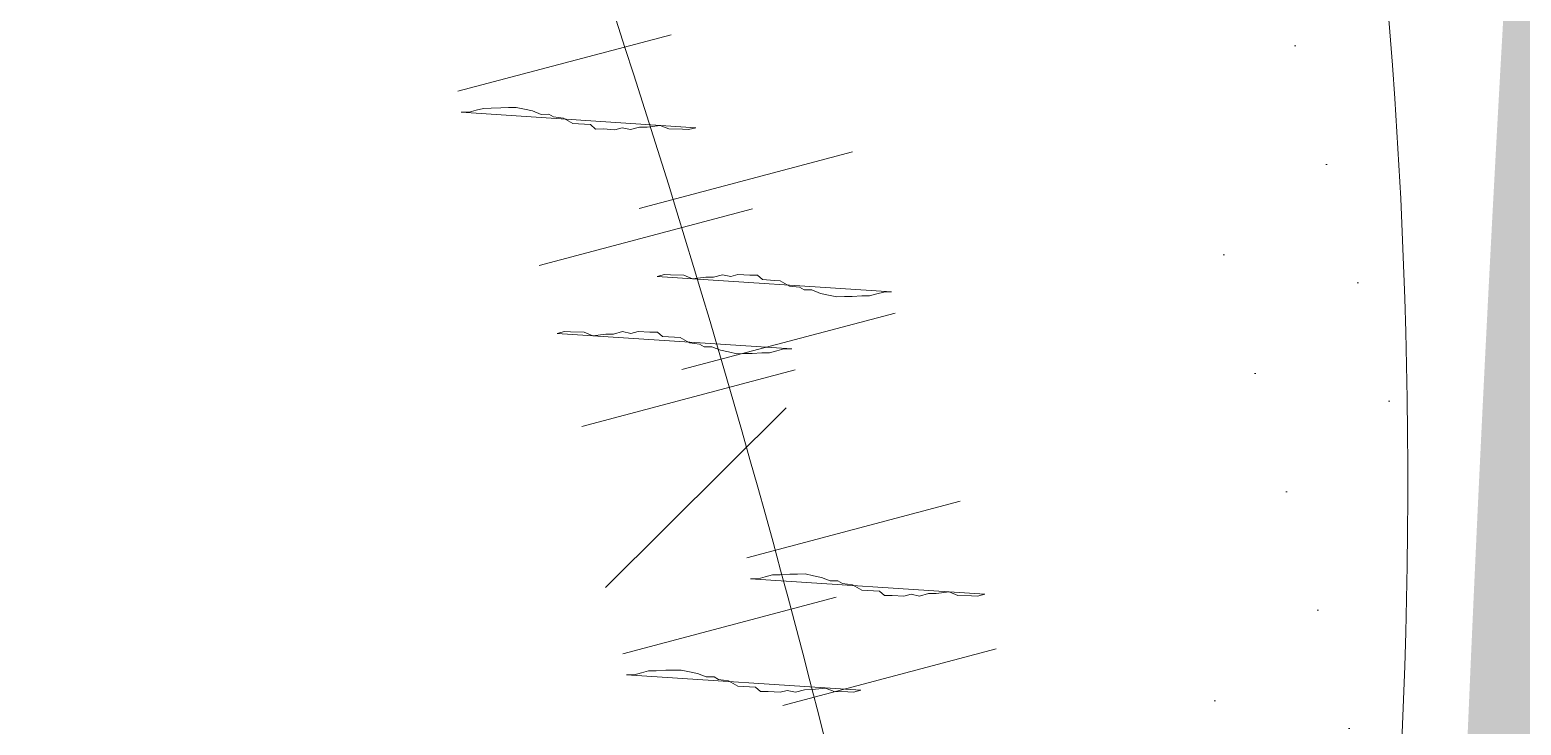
# Model space of a CAD drawing. Extents: x 164940 to 3842273, y 640355 to 1124023.
# Drawn here: x 3657058.3 to 3657194.4, y 1099598.1 to 1099661.5 of the extents above; entities that cross this region are included whole.
import ezdxf

# ---------------------------------------------------------------- set-up
doc = ezdxf.new("R2010")
doc.units = 0
doc.header["$LTSCALE"] = 1000
doc.header["$MEASUREMENT"] = 0
doc.layers.add('-家具', color=33, linetype='Continuous', lineweight=9)

# ---------------------------------------------------------------- blocks, each defined once
blk = doc.blocks.new('A$C6CBF3060')
h = blk.add_hatch()
h.set_pattern_fill('DOTS', color=8, scale=335.2800000195158, angle=-90.00000000000001, style=0)
h.set_pattern_definition([(270, (30849.11753504153, -17862.99907829171), (20.95500000121973, -10.47750000060987), [0, -20.95500000121974])])
edge = h.paths.add_edge_path()
edge.add_spline(control_points=[(3620.032944355196, 1020.167978249578), (3621.856950601301, 1029.223950294458), (3623.640356767137, 1038.254456721312), (3629.075648781851, 1066.661334569191), (3632.509525532267, 1085.952194047979), (3638.452392537998, 1124.35439882104), (3640.907859724044, 1143.394177388276), (3645.504487169259, 1187.965857300234), (3647.380020918004, 1213.570567535007), (3652.138734003369, 1291.274453085276), (3654.163834771207, 1344.379333391011), (3661.075878760414, 1425.081640880471), (3664.018153472578, 1452.133973591473), (3670.094233668715, 1492.753120009336), (3672.397098293724, 1506.299475706379), (3677.679535390045, 1533.370511049969), (3680.683231559953, 1546.95785375061), (3688.042565591692, 1576.433232332645), (3692.477545640613, 1592.158136530725), (3700.184732509224, 1618.288209221257), (3703.394472055632, 1628.838867633007), (3706.570199849586, 1639.277341819994)], knot_values=[0.007594318894714291, 0.007594318894714291, 0.007594318894714291, 0.007594318894714291, 1.009331685129112, 1.009331685129112, 3.166903830014817, 3.166903830014817, 5.324475974900523, 5.324475974900523, 8.146713981276132, 8.146713981276132, 13.78698518195698, 13.78698518195698, 16.6071207822974, 16.6071207822974, 18.01718858246761, 18.01718858246761, 19.42725638263783, 19.42725638263783, 21.11840045899928, 21.11840045899928, 22.2881602581128, 22.2881602581128, 22.2881602581128, 22.2881602581128], degree=3, periodic=0)
edge.add_ellipse((1789.99904669042, 2201.081587384349), major_axis=(1412.244489359957, 1412.244489359956), ratio=0.9999999999999818, start_angle=-61.33743676422674, end_angle=-48.55714826964773)
edge.add_ellipse((1789.99904669042, 1953.25083809936), major_axis=(1412.24448935993, -1412.24448935993), ratio=0.9999999999999886, start_angle=48.5571482696466, end_angle=61.33743676426361)
edge.add_spline(control_points=[(3706.570199849455, 2515.055083664098), (3703.394472055566, 2525.493557850958), (3700.184732509093, 2536.044216262839), (3692.477545640737, 2562.174288952727), (3688.042565592012, 2577.899193150166), (3680.683231560659, 2607.374571730539), (3677.679535390882, 2620.961914430154), (3672.397098294947, 2648.032949771052), (3670.094233670054, 2661.579305466817), (3664.018153474113, 2702.198451881093), (3661.075878761818, 2729.250784589662), (3655.986670472266, 2788.670379265524), (3654.145087228251, 2820.934697647885), (3652.42359686167, 2852.807937005808)], knot_values=[0.007594318904541566, 0.007594318904541566, 0.007594318904541566, 0.007594318904541566, 1.177354118008585, 1.177354118008585, 2.868498194319651, 2.868498194319651, 4.278565994361959, 4.278565994361959, 5.688633794404266, 5.688633794404266, 8.508769394488882, 8.508769394488882, 11.91787256770212, 11.91787256770212, 11.91787256770212, 11.91787256770212], degree=3, periodic=0)
edge.add_ellipse((3646.657623284387, 2875.236412280854), major_axis=(16.37502602226822, 16.37502602226821), ratio=0.9999999999995668, start_angle=225.8035234418923, end_angle=239.417541532368, ccw=False)
edge.add_ellipse((3511.087514728119, 3239.193560838379), major_axis=(290.1065513937293, 290.1065513937293), ratio=0.9999999999994234, start_angle=234.5429178462428, end_angle=244.3434878472222, ccw=False)
edge.add_ellipse((4291.384683319397, 2715.78940374251), major_axis=(510.6161812649055, -510.6161812649058), ratio=0.9999999999999988, start_angle=215.5301837112753, end_angle=236.2784491778619)
edge.add_ellipse((8058.381468311782, 2243.98490320702), major_axis=(3173.045961291781, -3173.045961291782), ratio=1, start_angle=220.7753203818918, end_angle=231.6420249032678)
edge.add_ellipse((4599.337569821713, 1341.637200631933), major_axis=(756.0877006785541, 756.0877006785539), ratio=0.9999999999999949, start_angle=113.9930274311128, end_angle=139.4777875760855)
edge.add_ellipse((3519.680850986653, 1232.139841819859), major_axis=(20.77520892349397, -20.77520892349398), ratio=0.9999999999998891, start_angle=29.349690518414718, end_angle=107.31395154978779, ccw=False)
edge.add_ellipse((3261.400831811123, 1475.541992198378), major_axis=(269.5263520561113, -269.5263520561115), ratio=0.9999999999999979, start_angle=326.06965526290503, end_angle=363.74867896470926, ccw=False)
edge.add_ellipse((2985.936513544038, 1255.583835869416), major_axis=(269.5447157602681, 269.5447157602681), ratio=0.9999999999729832, start_angle=289.4364312615882, end_angle=291.1525348597326, ccw=False)
edge.add_ellipse((3270.637057203829, -411.6684627259383), major_axis=(1063.437138938921, 1063.437138938921), ratio=0.9999999999999937, start_angle=35.30528515153998, end_angle=42.74492259143477, ccw=False)
edge.add_ellipse((3474.324288661912, 860.0126218386868), major_axis=(153.1024992137935, -153.1024992137935), ratio=0.999999999999859, start_angle=92.70420918075928, end_angle=121.7648417998393, ccw=False)
edge = h.paths.add_edge_path()
edge.add_ellipse((3560.315809361586, 903.7363475695056), major_axis=(59.62128638761727, 59.62128638761727), ratio=0.9999999999999157, start_angle=248.1334738211491, end_angle=277.7178630449272)
edge.add_ellipse((3511.524035592221, 931.7299106341088), major_axis=(99.19644208316629, 99.19644208316625), ratio=0.9999999999997502, start_angle=-79.30676778778508, end_angle=-64.31921627686972)
edge.add_ellipse((3386.72601415019, 2442.541419907149), major_axis=(1116.038544759257, -1116.038544759258), ratio=0.9999999999999984, start_angle=303.32411686118166, end_angle=324.37804893725087, ccw=False)
edge.add_spline(control_points=[(3067.313977831232, 896.8829783906913), (3067.116512627828, 894.6964287364499), (3066.26218761129, 885.1096334103167), (3065.674442368967, 875.0971932240427), (3064.819310103077, 865.6985716819399)], knot_values=[0, 0, 0, 0, 0.2418033642713523, 1.052830296575082, 1.052830296575082, 1.052830296575082, 1.052830296575082], degree=3, periodic=0)
edge.add_ellipse((3026.907071228037, 868.9988679855887), major_axis=(26.90938323527025, 26.90938323527025), ratio=0.999999999999919, start_angle=238.7767705824798, end_angle=310.27284356007203, ccw=False)
edge.add_ellipse((3357.089655062053, 4875.541364723143), major_axis=(2868.190797183438, -2868.190797183439), ratio=0.9999999999999991, start_angle=310.4593117003497, end_angle=318.3404531218047)
edge = h.paths.add_edge_path()
edge.add_ellipse((3560.315809361266, 3250.596077914459), major_axis=(59.62128638763784, -59.62128638763787), ratio=0.9999999999995934, start_angle=82.28213695507955, end_angle=111.8665261788591)
edge.add_ellipse((3357.089655062751, -721.208939239179), major_axis=(2868.190797183604, 2868.190797183603), ratio=0.9999999999999925, start_angle=41.65954687821016, end_angle=49.54410408661445)
edge.add_ellipse((3026.730802552287, 3285.298579970644), major_axis=(26.90938323526914, -26.90938323526914), ratio=0.9999999999999035, start_angle=49.98346972011012, end_angle=121.3236457343994, ccw=False)
edge.add_spline(control_points=[(3064.642559511616, 3288.604407622486), (3064.979431703308, 3284.907876167901), (3065.254021153691, 3281.472108143695), (3065.500446844075, 3278.209911560098)], knot_values=[0, 0, 0, 0, 0.3189857557440551, 0.3189857557440551, 0.3189857557440551, 0.3189857557440551], degree=3, periodic=0)
edge.add_ellipse((3494.988468096315, -267.6566824607653), major_axis=(2525.631590611771, -2525.631590611772), ratio=0.9999999999999992, start_angle=132.8754075785099, end_angle=141.9062269296692, ccw=False)
edge = h.paths.add_edge_path()
edge.add_ellipse((3346.428693505171, 2814.744027245259), major_axis=(221.1621733483969, -221.1621733483971), ratio=0.9999999999999994, start_angle=219.8560000035077, end_angle=290.9319768433341)
edge.add_ellipse((3437.151632962174, 2555.301954592251), major_axis=(155.4479335070494, -155.4479335070496), ratio=0.999999999999993, start_angle=231.8281592482279, end_angle=294.8810682384705)
edge.add_ellipse((2813.700149012111, 2180.201737340405), major_axis=(405.3237387993505, 405.3237387993504), ratio=0.9999999999999992, start_angle=285.52623263396157, end_angle=332.11357467867344, ccw=False)
edge.add_ellipse((3523.712787324905, 1599.059105694443), major_axis=(258.8230775298201, 258.82307752982), ratio=0.9999999999999817, start_angle=80.19826500577827, end_angle=130.5062586859865)
edge.add_ellipse((3249.266929159778, 1365.594833926676), major_axis=(196.0891473908119, -196.0891473908119), ratio=0.9999999999999981, start_angle=154.0384846775883, end_angle=216.6923729745889)
edge.add_ellipse((3335.197817287255, 909.3636444261319), major_axis=(433.6778078787909, 433.6778078787906), ratio=0.999999999999949, start_angle=80.98112304628877, end_angle=109.8781780001218)
edge.add_ellipse((18467.36806691358, 2025.981614987111), major_axis=(11109.2260467442, 11109.22604674419), ratio=0.9999999999995928, start_angle=138.1241672681158, end_angle=138.7143909774701)
edge.add_spline(control_points=[(2789.552410904224, 1008.188427614892), (2796.579734544641, 1007.746763104577), (2803.725178327077, 1007.646570336328), (2811.231307050359, 1007.927036234807)], knot_values=[2.293510373809953, 2.293510373809953, 2.293510373809953, 2.293510373809953, 2.979732802934619, 2.979732802934619, 2.979732802934619, 2.979732802934619], degree=3, periodic=0)
edge.add_spline(control_points=[(2811.231307050359, 1007.927036234807), (2815.450479755054, 1008.084685284808), (2826.805456678361, 1008.812973134682), (2842.780722635296, 1010.871307693131), (2839.120250166125, 1024.618026985154), (2842.859477051599, 1028.393799632864), (2845.636094539273, 1029.971073038905)], knot_values=[2.979732802934619, 2.979732802934619, 2.979732802934619, 2.979732802934619, 3.36545639614831, 3.990521829336836, 4.278466320926378, 4.605763273049225, 4.605763273049225, 4.605763273049225, 4.605763273049225], degree=3, periodic=0)
edge.add_spline(control_points=[(2845.636094539273, 1029.971073038905), (2848.422474729079, 1031.553892203377), (2852.001820499405, 1032.702305534669), (2855.58116626992, 1033.850718865961)], knot_values=[4.605763273049225, 4.605763273049225, 4.605763273049225, 4.605763273049225, 4.934211014792284, 4.934211014792284, 4.934211014792284, 4.934211014792284], degree=3, periodic=0)
edge.add_ellipse((3270.637057203829, -411.6684627259383), major_axis=(1063.437138939227, 1063.437138939227), ratio=0.9999999999998375, start_angle=52.795632896919415, end_angle=61.02050574382298, ccw=False)
edge.add_ellipse((3199.316362891543, 1348.14039130005), major_axis=(212.5834902189315, 212.5834902189315), ratio=0.9999999999999212, start_angle=165.6335501199894, end_angle=198.8130742464472, ccw=False)
edge.add_ellipse((3199.413119119788, 1029.520550322999), major_axis=(217.1797520411045, -217.1797520411046), ratio=0.9999999999998677, start_angle=151.0252170128921, end_angle=192.4102655699839, ccw=False)
edge.add_ellipse((3551.448439235653, 1156.134686465819), major_axis=(331.0872910150433, -331.0872910150434), ratio=0.9999999999999813, start_angle=177.8463850309959, end_angle=203.8962665094932, ccw=False)
edge.add_ellipse((2984.329156197491, 1140.779664811776), major_axis=(308.6143108805782, 308.6143108805783), ratio=0.99999999999966, start_angle=2.0533838449994732, end_angle=10.260448050109005, ccw=False)
edge.add_spline(control_points=[(3281.687451026184, 1460.253654765613), (3290.639455244702, 1453.204405174176), (3313.081898206045, 1435.532118832798), (3303.305460116768, 1498.775473405309), (3326.318821677465, 1533.829908224947), (3353.544751881607, 1593.430233467796), (3320.947959299898, 1659.060984562777), (3340.190178442157, 1740.826539046509), (3356.126177953687, 1827.657185362103), (3415.808870579021, 1863.793903553702), (3424.432073950476, 1919.337591101754), (3457.289777258164, 1907.517444122117), (3458.775801431591, 1924.683027975876), (3459.456346832347, 1933.619102174609)], knot_values=[28.72622828787619, 28.72622828787619, 28.72622828787619, 28.72622828787619, 29.65137003608691, 31.04553471454428, 32.97090723718488, 34.80045963000916, 37.53798117998499, 40.13244696109814, 43.73799823656201, 46.29924793153518, 47.53881564063179, 48.20545028199999, 48.98405692497199, 48.98405692497199, 48.98405692497199, 48.98405692550385], degree=3, periodic=0)
edge.add_ellipse((-2827.432287128104, 2095.358859361608), major_axis=(4446.972478264837, 4446.972478264834), ratio=0.9999999999999976, start_angle=-46.47369586912973, end_angle=-42.84626635100496)
edge.add_spline(control_points=[(3457.093905025751, 2331.703914353799), (3455.691781476875, 2345.589783137202), (3452.514928848803, 2370.097512984801), (3408.946969250035, 2401.111465854163), (3388.218704290179, 2469.690945094218), (3352.769053081218, 2533.335634224328), (3364.030625280458, 2604.82269811142), (3327.271703467311, 2627.476138575294), (3294.9122366675, 2714.330123526699), (3294.341436591865, 2693.091429919492)], knot_values=[0, 0, 0, 1.163513729807164e-12, 1.426783815582302, 2.507845637052222, 5.446644405802077, 8.794161911986935, 10.36550993041577, 12.19506232323765, 14.47634677036475, 14.47634677036475, 14.47634677036475, 14.47634677036475], degree=3, periodic=0)
edge.add_ellipse((3687.441035538191, 2947.473610607776), major_axis=(331.0872910150615, -331.0872910150615), ratio=0.9999999999999547, start_angle=233.1899730444863, end_angle=257.9076692015958, ccw=False)
edge.add_ellipse((3372.605812031026, 3149.559701468508), major_axis=(217.1797520411107, -217.1797520411108), ratio=0.9999999999999556, start_angle=244.6759739839959, end_angle=286.0610225410798, ccw=False)
edge.add_ellipse((3301.30499854072, 2839.020160634274), major_axis=(212.5834902198476, 212.5834902198476), ratio=0.9999999999956851, start_angle=85.14470269029368, end_angle=91.45268943398088, ccw=False)
edge.add_ellipse((3267.100022714898, 4450.91484517249), major_axis=(983.775240623166, 983.775240623166), ratio=0.9999999999998531, start_angle=208.0880272447276, end_angle=218.4118439115923, ccw=False)
edge.add_spline(control_points=[(2862.37711883695, 3119.814991966967), (2856.867087630577, 3121.622537046678), (2851.35705642408, 3123.430082126131), (2848.768473186879, 3126.813406541194)], knot_values=[4.42752981046754, 4.42752981046754, 4.42752981046754, 4.42752981046754, 4.934211014792284, 4.934211014792284, 4.934211014792284, 4.934211014792284], degree=3, periodic=0)
edge.add_ellipse((3341.197146602492, 3246.534314250937), major_axis=(358.3427787361459, -358.3427787361463), ratio=0.999999999999975, start_angle=238.6648212037559, end_angle=277.816367146285)
h = blk.add_hatch()
h.set_pattern_fill('DOTS', color=8, scale=178.8160000104085, angle=-75.17599740398259, style=0)
h.set_pattern_definition([(284.8240025960174, (21523.19842935675, -3204.156176563381), (12.23371532700078, -2.542622527250572), [0, -11.17600000065051])])
edge = h.paths.add_edge_path(flags=17)
edge.add_ellipse((3508.507639436895, 2686.904734591491), major_axis=(23.25952561881828, -23.25952561881829), ratio=0.9999999999999228, start_angle=217.598370494964, end_angle=267.39462829812675, ccw=False)
edge.add_ellipse((3392.615725812291, 2706.727411004464), major_axis=(59.9046491667301, -59.90464916673012), ratio=0.9999999999998663, start_angle=350.65844968254294, end_angle=394.3991949743683, ccw=False)
edge.add_ellipse((3442.016187211404, 2684.491654074292), major_axis=(32.94986328208082, 32.94986328208081), ratio=0.9999999999998382, start_angle=224.9828587922299, end_angle=289.9024488496004)
edge = h.paths.add_edge_path(flags=17)
edge.add_ellipse((2799.933782092005, 2411.637768748264), major_axis=(481.3748926355609, 481.3748926355607), ratio=0.9999999999840347, start_angle=-26.32292343229813, end_angle=-25.58827127859119)
edge.add_ellipse((3387.198946313249, 2635.157820252211), major_axis=(38.80003682654529, 38.80003682654528), ratio=0.9999999999999831, start_angle=246.3633945223265, end_angle=317.8577408210059, ccw=False)
edge.add_ellipse((3414.442139424595, 2563.93047086295), major_axis=(15.12758440154903, 15.12758440154902), ratio=0.9999999999999909, start_angle=-72.18619439915022, end_angle=64.8217797418078, ccw=False)
edge.add_ellipse((3357.704625160964, 2604.177307075981), major_axis=(64.19840911938086, -64.19840911938088), ratio=0.9999999999999906, start_angle=11.56752916311502, end_angle=61.28906160823021)
edge = h.paths.add_edge_path()
edge.add_ellipse((3185.120227187588, 2583.846666353507), major_axis=(242.0371122307935, 242.0371122307935), ratio=0.9999999999999688, start_angle=-23.32578200306534, end_angle=26.28458598788795)
edge.add_spline(control_points=[(3294.95076252523, 2908.039789200709), (3285.59000490723, 2912.370396476184), (3273.676991489105, 2917.881764752918), (3266.815490951951, 2910.243159776714), (3265.556602545243, 2908.265359197449)], knot_values=[0, 0, 0, 0, 1.42238482592121, 1.810204922351612, 1.810204922351612, 1.810204922351612, 1.810204922351612], degree=3, periodic=0)
edge.add_ellipse((2799.933782090149, 2411.637768744324), major_axis=(481.3748926403442, -481.3748926403442), ratio=0.9999999999996101, start_angle=87.25263749308863, end_angle=91.84549474957328, ccw=False)
edge.add_ellipse((3214.421947500261, 2577.142094905234), major_axis=(216.1019309945073, -216.1019309945075), ratio=0.999999999999946, start_angle=66.89079912288321, end_angle=117.98945326683679, ccw=False)
edge.add_ellipse((3082.171467200518, 2475.053802211161), major_axis=(331.3486877331243, -331.3486877331244), ratio=0.9999999999999956, start_angle=389.56745048290304, end_angle=432.4529716565977, ccw=False)
edge.add_ellipse((2548.179880652155, 2188.045808867992), major_axis=(706.3772336369606, 706.3772336369603), ratio=0.9999999999998351, start_angle=321.74637887917953, end_angle=324.3508728240508, ccw=False)
edge.add_spline(control_points=[(3540.231171865613, 2305.399240872724), (3543.869102956422, 2306.191136364261), (3554.218102346218, 2311.164756270326), (3554.021201864321, 2323.207869944858), (3553.888276583122, 2331.338039343249)], knot_values=[0, 0, 0, 0, 0.5819764206049407, 1.791185280154921, 1.791185280154921, 1.791185280154921, 1.791185280154921], degree=3, periodic=0)
edge.add_ellipse((3055.171823736164, 2457.493583324365), major_axis=(363.7535715408031, -363.7535715408033), ratio=0.9999999999999976, start_angle=30.80422389370577, end_angle=74.43044399808288)
edge = h.paths.add_edge_path()
edge.add_spline(control_points=[(3512.045306835935, 2318.2714167302), (3517.588125824346, 2312.491863504376), (3525.292820839051, 2304.458100356638), (3537.115743228183, 2304.72108237278), (3540.231171865613, 2305.399240872724)], knot_values=[1.791185280154921, 1.791185280154921, 1.791185280154921, 1.791185280154921, 3.069002213139684, 3.567391534373676, 3.567391534373676, 3.567391534373676, 3.567391534373676], degree=3, periodic=0)
edge.add_ellipse((2548.179880652155, 2188.045808867992), major_axis=(706.377233638207, -706.3772336382074), ratio=0.9999999999993391, start_angle=51.74637887920161, end_angle=54.3508728240713)
edge.add_ellipse((3764.186938126877, 2674.325635155186), major_axis=(281.0686011683552, 281.0686011683551), ratio=0.9999999999999865, start_angle=145.8922033348512, end_angle=189.5904192882054, ccw=False)
edge.add_ellipse((3727.837143598881, 2835.127694727074), major_axis=(300.7962628522051, -300.7962628522051), ratio=0.9999999999999933, start_angle=220.3807436132537, end_angle=258.6817611968143, ccw=False)
edge.add_ellipse((2799.933782090149, 2411.637768744324), major_axis=(481.3748926401587, 481.3748926401587), ratio=0.9999999999988527, start_angle=-2.747362506916546, end_angle=1.845494749579979)
edge.add_spline(control_points=[(3265.556602545243, 2908.265359197449), (3263.646122517712, 2905.263863207118), (3259.318761821429, 2893.755928218379), (3258.811229740662, 2883.454117961643), (3258.470738576732, 2876.542879246761)], knot_values=[1.810204922351612, 1.810204922351612, 1.810204922351612, 1.810204922351612, 2.398757922429805, 3.598446597238173, 3.598446597238173, 3.598446597238173, 3.598446597238173], degree=3, periodic=0)
edge.add_ellipse((3646.639097211155, 2857.209695129477), major_axis=(274.8167086013957, 274.8167086013956), ratio=0.9999999999999963, start_angle=132.1486721113125, end_angle=176.9724953827164)
edge.add_ellipse((3661.683551529728, 2583.255587393276), major_axis=(215.1838922608969, 215.1838922608969), ratio=0.9999999999999789, start_angle=132.3564968236814, end_angle=195.5463068146161)
at = {"color": 8, "linetype": 'Continuous'}
for p, q in [((3482.916893025584, 2493.05307899449), (3502.378824785046, 2498.203866358635)), ((3482.916893025584, 2493.05307899449), (3502.378824785046, 2498.203866358635)), ((3482.916893025584, 2493.05307899449), (3502.378824785046, 2498.203866358635)), ((3482.916893025584, 2493.05307899449), (3502.378824785046, 2498.203866358635)), ((3518.924055357806, 2487.512511788729), (3499.462123598467, 2482.361724424773)), ((3518.924055357806, 2487.512511788729), (3499.462123598467, 2482.361724424773)), ((3518.924055357806, 2487.512511788729), (3499.462123598467, 2482.361724424773)), ((3518.924055357806, 2487.512511788729), (3499.462123598467, 2482.361724424773)), ((3509.801985189195, 2482.318437297388), (3490.340053429725, 2477.167649933239)), ((3509.801985189195, 2482.318437297388), (3490.340053429725, 2477.167649933239)), ((3509.801985189195, 2482.318437297388), (3490.340053429725, 2477.167649933239)), ((3509.801985189195, 2482.318437297388), (3490.340053429725, 2477.167649933239)), ((3522.812823186097, 2472.819042858115), (3503.350891426628, 2467.668255494162)), ((3522.812823186097, 2472.819042858115), (3503.350891426628, 2467.668255494162)), ((3522.812823186097, 2472.819042858115), (3503.350891426628, 2467.668255494162)), ((3522.812823186097, 2472.819042858115), (3503.350891426628, 2467.668255494162)), ((3513.690753017356, 2467.624968366774), (3494.228821257988, 2462.474181002628)), ((3513.690753017356, 2467.624968366774), (3494.228821257988, 2462.474181002628)), ((3513.690753017356, 2467.624968366774), (3494.228821257988, 2462.474181002628)), ((3513.690753017356, 2467.624968366774), (3494.228821257988, 2462.474181002628)), ((3496.378466006296, 2447.782867860715), (3512.866634132406, 2464.169837348094)), ((3496.378466006296, 2447.782867860715), (3512.866634132406, 2464.169837348094)), ((3496.378466006296, 2447.782867860715), (3512.866634132406, 2464.169837348094)), ((3496.378466006296, 2447.782867860715), (3512.866634132406, 2464.169837348094)), ((3509.289105852651, 2450.494201774236), (3528.751037612019, 2455.644989138382)), ((3509.289105852651, 2450.494201774236), (3528.751037612019, 2455.644989138382)), ((3509.289105852651, 2450.494201774236), (3528.751037612019, 2455.644989138382)), ((3509.289105852651, 2450.494201774236), (3528.751037612019, 2455.644989138382)), ((3497.97972334738, 2441.732615948134), (3517.441655106748, 2446.883403312091)), ((3497.97972334738, 2441.732615948134), (3517.441655106748, 2446.883403312091)), ((3497.97972334738, 2441.732615948134), (3517.441655106748, 2446.883403312091)), ((3497.97972334738, 2441.732615948134), (3517.441655106748, 2446.883403312091)), ((3532.021824566036, 2442.175259927008), (3512.559892806566, 2437.024472562829)), ((3532.021824566036, 2442.175259927008), (3512.559892806566, 2437.024472562829)), ((3532.021824566036, 2442.175259927008), (3512.559892806566, 2437.024472562829)), ((3532.021824566036, 2442.175259927008), (3512.559892806566, 2437.024472562829))]:
    blk.add_line(p, q, dxfattribs=at)
for points in [[(3504.623101324061, 2489.724006142267), (3503.962759543829, 2489.549240341024), (3503.423811758475, 2489.583251435077), (3502.180830742509, 2489.607582173023), (3501.389414611374, 2489.928072707), (3500.190989367547, 2489.787546750937), (3499.486956137058, 2489.77786639483), (3498.661528911776, 2489.559409143236), (3497.914032982066, 2489.71394991042), (3497.253691201928, 2489.539184109173), (3496.175795631003, 2489.607206297471), (3495.471762400513, 2489.597525941364), (3495.010517159564, 2490.005399375856), (3493.932621588639, 2490.07342156396), (3493.393673803286, 2490.107432658206), (3492.558566221771, 2490.593008637101), (3491.645756096019, 2490.704722275779), (3491.228202305327, 2490.94751026513), (3490.524169074808, 2490.937829909024), (3489.73275294371, 2491.258320442972), (3488.985028262934, 2491.413725531813), (3488.237303582187, 2491.569130620621), (3487.533270351698, 2491.559450264547), (3486.829237121208, 2491.549769908215), (3485.960982767334, 2491.496626852888), (3485.256949536844, 2491.486946496589), (3484.596607756706, 2491.312180695342), (3483.936265976561, 2491.137414894321), (3483.232232746072, 2491.127734538022)], [(3504.623101324061, 2489.724006142267), (3503.962759543829, 2489.549240341024), (3503.423811758475, 2489.583251435077), (3502.180830742509, 2489.607582173023), (3501.389414611374, 2489.928072707), (3500.190989367547, 2489.787546750937), (3499.486956137058, 2489.77786639483), (3498.661528911776, 2489.559409143236), (3497.914032982066, 2489.71394991042), (3497.253691201928, 2489.539184109173), (3496.175795631003, 2489.607206297471), (3495.471762400513, 2489.597525941364), (3495.010517159564, 2490.005399375856), (3493.932621588639, 2490.07342156396), (3493.393673803286, 2490.107432658206), (3492.558566221771, 2490.593008637101), (3491.645756096019, 2490.704722275779), (3491.228202305327, 2490.94751026513), (3490.524169074808, 2490.937829909024), (3489.73275294371, 2491.258320442972), (3488.985028262934, 2491.413725531813), (3488.237303582187, 2491.569130620621), (3487.533270351698, 2491.559450264547), (3486.829237121208, 2491.549769908215), (3485.960982767334, 2491.496626852888), (3485.256949536844, 2491.486946496589), (3484.596607756706, 2491.312180695342), (3483.936265976561, 2491.137414894321), (3483.232232746072, 2491.127734538022)], [(3504.623101324061, 2489.724006142267), (3503.962759543829, 2489.549240341024), (3503.423811758475, 2489.583251435077), (3502.180830742509, 2489.607582173023), (3501.389414611374, 2489.928072707), (3500.190989367547, 2489.787546750937), (3499.486956137058, 2489.77786639483), (3498.661528911776, 2489.559409143236), (3497.914032982066, 2489.71394991042), (3497.253691201928, 2489.539184109173), (3496.175795631003, 2489.607206297471), (3495.471762400513, 2489.597525941364), (3495.010517159564, 2490.005399375856), (3493.932621588639, 2490.07342156396), (3493.393673803286, 2490.107432658206), (3492.558566221771, 2490.593008637101), (3491.645756096019, 2490.704722275779), (3491.228202305327, 2490.94751026513), (3490.524169074808, 2490.937829909024), (3489.73275294371, 2491.258320442972), (3488.985028262934, 2491.413725531813), (3488.237303582187, 2491.569130620621), (3487.533270351698, 2491.559450264547), (3486.829237121208, 2491.549769908215), (3485.960982767334, 2491.496626852888), (3485.256949536844, 2491.486946496589), (3484.596607756706, 2491.312180695342), (3483.936265976561, 2491.137414894321), (3483.232232746072, 2491.127734538022)], [(3504.623101324061, 2489.724006142267), (3503.962759543829, 2489.549240341024), (3503.423811758475, 2489.583251435077), (3502.180830742509, 2489.607582173023), (3501.389414611374, 2489.928072707), (3500.190989367547, 2489.787546750937), (3499.486956137058, 2489.77786639483), (3498.661528911776, 2489.559409143236), (3497.914032982066, 2489.71394991042), (3497.253691201928, 2489.539184109173), (3496.175795631003, 2489.607206297471), (3495.471762400513, 2489.597525941364), (3495.010517159564, 2490.005399375856), (3493.932621588639, 2490.07342156396), (3493.393673803286, 2490.107432658206), (3492.558566221771, 2490.593008637101), (3491.645756096019, 2490.704722275779), (3491.228202305327, 2490.94751026513), (3490.524169074808, 2490.937829909024), (3489.73275294371, 2491.258320442972), (3488.985028262934, 2491.413725531813), (3488.237303582187, 2491.569130620621), (3487.533270351698, 2491.559450264547), (3486.829237121208, 2491.549769908215), (3485.960982767334, 2491.496626852888), (3485.256949536844, 2491.486946496589), (3484.596607756706, 2491.312180695342), (3483.936265976561, 2491.137414894321), (3483.232232746072, 2491.127734538022)], [(3501.10661488762, 2476.14811571037), (3501.766956667852, 2476.322881511616), (3502.305904453235, 2476.28887041756), (3503.548885469172, 2476.264539679614), (3504.340301600299, 2475.944049145637), (3505.539591165885, 2476.084803852827), (3506.243624396404, 2476.094484208934), (3507.069051621555, 2476.312941460532), (3507.816547551272, 2476.158400693348), (3508.476889331505, 2476.333166494624), (3509.554784902335, 2476.265144306293), (3510.258818132825, 2476.2748246624), (3510.720063373803, 2475.866951227912), (3511.797094623042, 2475.798700288677), (3512.336042408395, 2475.764689194624), (3513.171149989903, 2475.27911321554), (3514.083960115662, 2475.167399577051), (3514.501513906383, 2474.924611587507), (3515.205547136873, 2474.934291943613), (3515.996963268, 2474.613801409858), (3516.744687948747, 2474.458396321017), (3517.492412629494, 2474.302991231983), (3518.196445859983, 2474.312671588315), (3518.900479090473, 2474.322351944389), (3519.769597766033, 2474.37572375088), (3520.473630996523, 2474.385404107179), (3521.133972776632, 2474.5601699082), (3521.794314556864, 2474.734935709443), (3522.498347787296, 2474.744616065775)], [(3501.10661488762, 2476.14811571037), (3501.766956667852, 2476.322881511616), (3502.305904453235, 2476.28887041756), (3503.548885469172, 2476.264539679614), (3504.340301600299, 2475.944049145637), (3505.539591165885, 2476.084803852827), (3506.243624396404, 2476.094484208934), (3507.069051621555, 2476.312941460532), (3507.816547551272, 2476.158400693348), (3508.476889331505, 2476.333166494624), (3509.554784902335, 2476.265144306293), (3510.258818132825, 2476.2748246624), (3510.720063373803, 2475.866951227912), (3511.797094623042, 2475.798700288677), (3512.336042408395, 2475.764689194624), (3513.171149989903, 2475.27911321554), (3514.083960115662, 2475.167399577051), (3514.501513906383, 2474.924611587507), (3515.205547136873, 2474.934291943613), (3515.996963268, 2474.613801409858), (3516.744687948747, 2474.458396321017), (3517.492412629494, 2474.302991231983), (3518.196445859983, 2474.312671588315), (3518.900479090473, 2474.322351944389), (3519.769597766033, 2474.37572375088), (3520.473630996523, 2474.385404107179), (3521.133972776632, 2474.5601699082), (3521.794314556864, 2474.734935709443), (3522.498347787296, 2474.744616065775)], [(3501.10661488762, 2476.14811571037), (3501.766956667852, 2476.322881511616), (3502.305904453235, 2476.28887041756), (3503.548885469172, 2476.264539679614), (3504.340301600299, 2475.944049145637), (3505.539591165885, 2476.084803852827), (3506.243624396404, 2476.094484208934), (3507.069051621555, 2476.312941460532), (3507.816547551272, 2476.158400693348), (3508.476889331505, 2476.333166494624), (3509.554784902335, 2476.265144306293), (3510.258818132825, 2476.2748246624), (3510.720063373803, 2475.866951227912), (3511.797094623042, 2475.798700288677), (3512.336042408395, 2475.764689194624), (3513.171149989903, 2475.27911321554), (3514.083960115662, 2475.167399577051), (3514.501513906383, 2474.924611587507), (3515.205547136873, 2474.934291943613), (3515.996963268, 2474.613801409858), (3516.744687948747, 2474.458396321017), (3517.492412629494, 2474.302991231983), (3518.196445859983, 2474.312671588315), (3518.900479090473, 2474.322351944389), (3519.769597766033, 2474.37572375088), (3520.473630996523, 2474.385404107179), (3521.133972776632, 2474.5601699082), (3521.794314556864, 2474.734935709443), (3522.498347787296, 2474.744616065775)], [(3501.10661488762, 2476.14811571037), (3501.766956667852, 2476.322881511616), (3502.305904453235, 2476.28887041756), (3503.548885469172, 2476.264539679614), (3504.340301600299, 2475.944049145637), (3505.539591165885, 2476.084803852827), (3506.243624396404, 2476.094484208934), (3507.069051621555, 2476.312941460532), (3507.816547551272, 2476.158400693348), (3508.476889331505, 2476.333166494624), (3509.554784902335, 2476.265144306293), (3510.258818132825, 2476.2748246624), (3510.720063373803, 2475.866951227912), (3511.797094623042, 2475.798700288677), (3512.336042408395, 2475.764689194624), (3513.171149989903, 2475.27911321554), (3514.083960115662, 2475.167399577051), (3514.501513906383, 2474.924611587507), (3515.205547136873, 2474.934291943613), (3515.996963268, 2474.613801409858), (3516.744687948747, 2474.458396321017), (3517.492412629494, 2474.302991231983), (3518.196445859983, 2474.312671588315), (3518.900479090473, 2474.322351944389), (3519.769597766033, 2474.37572375088), (3520.473630996523, 2474.385404107179), (3521.133972776632, 2474.5601699082), (3521.794314556864, 2474.734935709443), (3522.498347787296, 2474.744616065775)], [(3491.984544719009, 2470.954041219029), (3492.644886499147, 2471.128807020272), (3493.183834284624, 2471.094795926219), (3494.426815300467, 2471.070465188273), (3495.218231431594, 2470.749974654296), (3496.41752099718, 2470.890729361487), (3497.12155422767, 2470.900409717593), (3497.946981452951, 2471.118866969191), (3498.694477382662, 2470.964326202007), (3499.3548191628, 2471.139092003283), (3500.432714733724, 2471.071069814952), (3501.136747964214, 2471.080750171059), (3501.597993205163, 2470.672876736571), (3502.675024454336, 2470.604625797336), (3503.213972239784, 2470.570614703091), (3504.049079821169, 2470.085038724199), (3504.961889947052, 2469.97332508571), (3505.379443737744, 2469.730537096166), (3506.083476968233, 2469.740217452272), (3506.87489309923, 2469.419726918324), (3507.622617780107, 2469.264321829483), (3508.370342460854, 2469.108916740643), (3509.074375691373, 2469.118597096975), (3509.778408921862, 2469.128277453048), (3510.647527597393, 2469.181649259539), (3511.351560827883, 2469.191329615645), (3512.011902608021, 2469.366095416855), (3512.672244388159, 2469.540861218102), (3513.376277618649, 2469.550541574208)], [(3491.984544719009, 2470.954041219029), (3492.644886499147, 2471.128807020272), (3493.183834284624, 2471.094795926219), (3494.426815300467, 2471.070465188273), (3495.218231431594, 2470.749974654296), (3496.41752099718, 2470.890729361487), (3497.12155422767, 2470.900409717593), (3497.946981452951, 2471.118866969191), (3498.694477382662, 2470.964326202007), (3499.3548191628, 2471.139092003283), (3500.432714733724, 2471.071069814952), (3501.136747964214, 2471.080750171059), (3501.597993205163, 2470.672876736571), (3502.675024454336, 2470.604625797336), (3503.213972239784, 2470.570614703091), (3504.049079821169, 2470.085038724199), (3504.961889947052, 2469.97332508571), (3505.379443737744, 2469.730537096166), (3506.083476968233, 2469.740217452272), (3506.87489309923, 2469.419726918324), (3507.622617780107, 2469.264321829483), (3508.370342460854, 2469.108916740643), (3509.074375691373, 2469.118597096975), (3509.778408921862, 2469.128277453048), (3510.647527597393, 2469.181649259539), (3511.351560827883, 2469.191329615645), (3512.011902608021, 2469.366095416855), (3512.672244388159, 2469.540861218102), (3513.376277618649, 2469.550541574208)], [(3491.984544719009, 2470.954041219029), (3492.644886499147, 2471.128807020272), (3493.183834284624, 2471.094795926219), (3494.426815300467, 2471.070465188273), (3495.218231431594, 2470.749974654296), (3496.41752099718, 2470.890729361487), (3497.12155422767, 2470.900409717593), (3497.946981452951, 2471.118866969191), (3498.694477382662, 2470.964326202007), (3499.3548191628, 2471.139092003283), (3500.432714733724, 2471.071069814952), (3501.136747964214, 2471.080750171059), (3501.597993205163, 2470.672876736571), (3502.675024454336, 2470.604625797336), (3503.213972239784, 2470.570614703091), (3504.049079821169, 2470.085038724199), (3504.961889947052, 2469.97332508571), (3505.379443737744, 2469.730537096166), (3506.083476968233, 2469.740217452272), (3506.87489309923, 2469.419726918324), (3507.622617780107, 2469.264321829483), (3508.370342460854, 2469.108916740643), (3509.074375691373, 2469.118597096975), (3509.778408921862, 2469.128277453048), (3510.647527597393, 2469.181649259539), (3511.351560827883, 2469.191329615645), (3512.011902608021, 2469.366095416855), (3512.672244388159, 2469.540861218102), (3513.376277618649, 2469.550541574208)], [(3491.984544719009, 2470.954041219029), (3492.644886499147, 2471.128807020272), (3493.183834284624, 2471.094795926219), (3494.426815300467, 2471.070465188273), (3495.218231431594, 2470.749974654296), (3496.41752099718, 2470.890729361487), (3497.12155422767, 2470.900409717593), (3497.946981452951, 2471.118866969191), (3498.694477382662, 2470.964326202007), (3499.3548191628, 2471.139092003283), (3500.432714733724, 2471.071069814952), (3501.136747964214, 2471.080750171059), (3501.597993205163, 2470.672876736571), (3502.675024454336, 2470.604625797336), (3503.213972239784, 2470.570614703091), (3504.049079821169, 2470.085038724199), (3504.961889947052, 2469.97332508571), (3505.379443737744, 2469.730537096166), (3506.083476968233, 2469.740217452272), (3506.87489309923, 2469.419726918324), (3507.622617780107, 2469.264321829483), (3508.370342460854, 2469.108916740643), (3509.074375691373, 2469.118597096975), (3509.778408921862, 2469.128277453048), (3510.647527597393, 2469.181649259539), (3511.351560827883, 2469.191329615645), (3512.011902608021, 2469.366095416855), (3512.672244388159, 2469.540861218102), (3513.376277618649, 2469.550541574208)], [(3530.995314151034, 2447.165128922014), (3530.33497237086, 2446.990363120734), (3529.796024585412, 2447.024374214787), (3528.55304356954, 2447.048704952766), (3527.761627438442, 2447.369195486714), (3526.563202194484, 2447.228669530683), (3525.859168963994, 2447.218989174577), (3525.033741738815, 2447.000531922979), (3524.286245809039, 2447.15507269013), (3523.625904028864, 2446.980306888887), (3522.54800845807, 2447.048329077217), (3521.843975227544, 2447.038648721111), (3521.382729986501, 2447.446522155598), (3520.30483441567, 2447.514544343896), (3519.765886630223, 2447.548555437948), (3518.930779048875, 2448.034131416844), (3518.017968922955, 2448.145845055526), (3517.600415132263, 2448.388633044844), (3516.896381901774, 2448.37895268877), (3516.104965770777, 2448.699443222715), (3515.3572410899, 2448.854848311523), (3514.60951640916, 2449.010253400364), (3513.905483178671, 2449.000573044257), (3513.201449948181, 2448.990892687962), (3512.333195594401, 2448.937749632631), (3511.629162363912, 2448.928069276331), (3510.968820583737, 2448.753303475089), (3510.308478803505, 2448.578537673842), (3509.604445573015, 2448.568857317736)], [(3530.995314151034, 2447.165128922014), (3530.33497237086, 2446.990363120734), (3529.796024585412, 2447.024374214787), (3528.55304356954, 2447.048704952766), (3527.761627438442, 2447.369195486714), (3526.563202194484, 2447.228669530683), (3525.859168963994, 2447.218989174577), (3525.033741738815, 2447.000531922979), (3524.286245809039, 2447.15507269013), (3523.625904028864, 2446.980306888887), (3522.54800845807, 2447.048329077217), (3521.843975227544, 2447.038648721111), (3521.382729986501, 2447.446522155598), (3520.30483441567, 2447.514544343896), (3519.765886630223, 2447.548555437948), (3518.930779048875, 2448.034131416844), (3518.017968922955, 2448.145845055526), (3517.600415132263, 2448.388633044844), (3516.896381901774, 2448.37895268877), (3516.104965770777, 2448.699443222715), (3515.3572410899, 2448.854848311523), (3514.60951640916, 2449.010253400364), (3513.905483178671, 2449.000573044257), (3513.201449948181, 2448.990892687962), (3512.333195594401, 2448.937749632631), (3511.629162363912, 2448.928069276331), (3510.968820583737, 2448.753303475089), (3510.308478803505, 2448.578537673842), (3509.604445573015, 2448.568857317736)], [(3530.995314151034, 2447.165128922014), (3530.33497237086, 2446.990363120734), (3529.796024585412, 2447.024374214787), (3528.55304356954, 2447.048704952766), (3527.761627438442, 2447.369195486714), (3526.563202194484, 2447.228669530683), (3525.859168963994, 2447.218989174577), (3525.033741738815, 2447.000531922979), (3524.286245809039, 2447.15507269013), (3523.625904028864, 2446.980306888887), (3522.54800845807, 2447.048329077217), (3521.843975227544, 2447.038648721111), (3521.382729986501, 2447.446522155598), (3520.30483441567, 2447.514544343896), (3519.765886630223, 2447.548555437948), (3518.930779048875, 2448.034131416844), (3518.017968922955, 2448.145845055526), (3517.600415132263, 2448.388633044844), (3516.896381901774, 2448.37895268877), (3516.104965770777, 2448.699443222715), (3515.3572410899, 2448.854848311523), (3514.60951640916, 2449.010253400364), (3513.905483178671, 2449.000573044257), (3513.201449948181, 2448.990892687962), (3512.333195594401, 2448.937749632631), (3511.629162363912, 2448.928069276331), (3510.968820583737, 2448.753303475089), (3510.308478803505, 2448.578537673842), (3509.604445573015, 2448.568857317736)], [(3530.995314151034, 2447.165128922014), (3530.33497237086, 2446.990363120734), (3529.796024585412, 2447.024374214787), (3528.55304356954, 2447.048704952766), (3527.761627438442, 2447.369195486714), (3526.563202194484, 2447.228669530683), (3525.859168963994, 2447.218989174577), (3525.033741738815, 2447.000531922979), (3524.286245809039, 2447.15507269013), (3523.625904028864, 2446.980306888887), (3522.54800845807, 2447.048329077217), (3521.843975227544, 2447.038648721111), (3521.382729986501, 2447.446522155598), (3520.30483441567, 2447.514544343896), (3519.765886630223, 2447.548555437948), (3518.930779048875, 2448.034131416844), (3518.017968922955, 2448.145845055526), (3517.600415132263, 2448.388633044844), (3516.896381901774, 2448.37895268877), (3516.104965770777, 2448.699443222715), (3515.3572410899, 2448.854848311523), (3514.60951640916, 2449.010253400364), (3513.905483178671, 2449.000573044257), (3513.201449948181, 2448.990892687962), (3512.333195594401, 2448.937749632631), (3511.629162363912, 2448.928069276331), (3510.968820583737, 2448.753303475089), (3510.308478803505, 2448.578537673842), (3509.604445573015, 2448.568857317736)], [(3519.685931645727, 2438.403543095723), (3519.025589865625, 2438.228777294444), (3518.486642080141, 2438.262788388722), (3517.243661064174, 2438.287119126668), (3516.452244933178, 2438.607609660616), (3515.253819689249, 2438.467083704392), (3514.54978645876, 2438.457403348286), (3513.724359233573, 2438.238946096688), (3512.976863303731, 2438.393486864032), (3512.316521523629, 2438.218721062818), (3511.238625952799, 2438.286743250927), (3510.53459272231, 2438.27706289482), (3510.073347481266, 2438.684936329308), (3508.995451910436, 2438.752958517605), (3508.456504124952, 2438.786969611658), (3507.621396543575, 2439.272545590746), (3506.708586417684, 2439.384259229235), (3506.291032626992, 2439.627047218775), (3505.586999396503, 2439.61736686248), (3504.795583265477, 2439.937857396424), (3504.047858584636, 2440.093262485236), (3503.300133903889, 2440.248667574073), (3502.596100673363, 2440.238987217966), (3501.892067442874, 2440.22930686186), (3501.023813089094, 2440.17616380634), (3500.319779858604, 2440.166483450233), (3499.659438078372, 2439.991717648987), (3498.999096298263, 2439.816951847744), (3498.295063067773, 2439.807271491638)], [(3519.685931645727, 2438.403543095723), (3519.025589865625, 2438.228777294444), (3518.486642080141, 2438.262788388722), (3517.243661064174, 2438.287119126668), (3516.452244933178, 2438.607609660616), (3515.253819689249, 2438.467083704392), (3514.54978645876, 2438.457403348286), (3513.724359233573, 2438.238946096688), (3512.976863303731, 2438.393486864032), (3512.316521523629, 2438.218721062818), (3511.238625952799, 2438.286743250927), (3510.53459272231, 2438.27706289482), (3510.073347481266, 2438.684936329308), (3508.995451910436, 2438.752958517605), (3508.456504124952, 2438.786969611658), (3507.621396543575, 2439.272545590746), (3506.708586417684, 2439.384259229235), (3506.291032626992, 2439.627047218775), (3505.586999396503, 2439.61736686248), (3504.795583265477, 2439.937857396424), (3504.047858584636, 2440.093262485236), (3503.300133903889, 2440.248667574073), (3502.596100673363, 2440.238987217966), (3501.892067442874, 2440.22930686186), (3501.023813089094, 2440.17616380634), (3500.319779858604, 2440.166483450233), (3499.659438078372, 2439.991717648987), (3498.999096298263, 2439.816951847744), (3498.295063067773, 2439.807271491638)], [(3519.685931645727, 2438.403543095723), (3519.025589865625, 2438.228777294444), (3518.486642080141, 2438.262788388722), (3517.243661064174, 2438.287119126668), (3516.452244933178, 2438.607609660616), (3515.253819689249, 2438.467083704392), (3514.54978645876, 2438.457403348286), (3513.724359233573, 2438.238946096688), (3512.976863303731, 2438.393486864032), (3512.316521523629, 2438.218721062818), (3511.238625952799, 2438.286743250927), (3510.53459272231, 2438.27706289482), (3510.073347481266, 2438.684936329308), (3508.995451910436, 2438.752958517605), (3508.456504124952, 2438.786969611658), (3507.621396543575, 2439.272545590746), (3506.708586417684, 2439.384259229235), (3506.291032626992, 2439.627047218775), (3505.586999396503, 2439.61736686248), (3504.795583265477, 2439.937857396424), (3504.047858584636, 2440.093262485236), (3503.300133903889, 2440.248667574073), (3502.596100673363, 2440.238987217966), (3501.892067442874, 2440.22930686186), (3501.023813089094, 2440.17616380634), (3500.319779858604, 2440.166483450233), (3499.659438078372, 2439.991717648987), (3498.999096298263, 2439.816951847744), (3498.295063067773, 2439.807271491638)], [(3519.685931645727, 2438.403543095723), (3519.025589865625, 2438.228777294444), (3518.486642080141, 2438.262788388722), (3517.243661064174, 2438.287119126668), (3516.452244933178, 2438.607609660616), (3515.253819689249, 2438.467083704392), (3514.54978645876, 2438.457403348286), (3513.724359233573, 2438.238946096688), (3512.976863303731, 2438.393486864032), (3512.316521523629, 2438.218721062818), (3511.238625952799, 2438.286743250927), (3510.53459272231, 2438.27706289482), (3510.073347481266, 2438.684936329308), (3508.995451910436, 2438.752958517605), (3508.456504124952, 2438.786969611658), (3507.621396543575, 2439.272545590746), (3506.708586417684, 2439.384259229235), (3506.291032626992, 2439.627047218775), (3505.586999396503, 2439.61736686248), (3504.795583265477, 2439.937857396424), (3504.047858584636, 2440.093262485236), (3503.300133903889, 2440.248667574073), (3502.596100673363, 2440.238987217966), (3501.892067442874, 2440.22930686186), (3501.023813089094, 2440.17616380634), (3500.319779858604, 2440.166483450233), (3499.659438078372, 2439.991717648987), (3498.999096298263, 2439.816951847744), (3498.295063067773, 2439.807271491638)]]:
    blk.add_lwpolyline(points, close=True, dxfattribs=at)
for centre, radius, start, end in [((3055.171823736164, 2457.493583324431), 514.4252342346574, 345.8042238943239, 29.43044399839309), ((2548.179880652213, 2188.045808868086), 998.9682639612107, 6.746378878731973, 25.98551986205221), ((3661.683551529728, 2583.255587393338), 304.315978839591, 177.3564968237905, 240.5463068137167)]:
    blk.add_arc(centre, radius, start, end)

msp = doc.modelspace()

# ---------------------------------------------------------------- block references
at = {"layer": '-家具'}
msp.add_blockref('A$C6CBF3060', (3653614.491365097, 1097162.856230412), dxfattribs=at)

doc.saveas('drawing.dxf')
